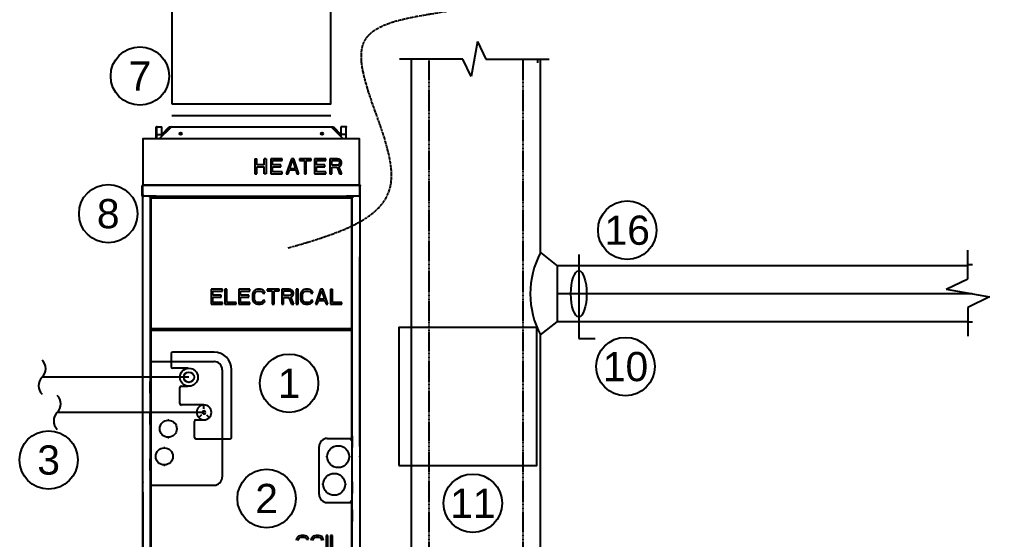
# Model space of a CAD drawing. Header units: millimetres. Extents: x -212361 to 39086, y -42 to 136893.
# Drawn here: x -153539 to -149255, y 84628 to 86925 of the extents above; entities that cross this region are included whole.
import ezdxf
from ezdxf.enums import TextEntityAlignment as Align

# ---------------------------------------------------------------- set-up
doc = ezdxf.new("R2010")
doc.units = ezdxf.units.MM
doc.header["$LTSCALE"] = 25
doc.linetypes.add('schedules_symbols_notes$0$CENTER2', pattern=[1.125, 0.75, -0.125, 0.125, -0.125])
doc.linetypes.add('schedules_symbols_notes$0$HIDDEN2', pattern=[0.1875, 0.125, -0.0625])
for name, color, linetype in [('schedules_symbols_notes$0$M-ANNO', 11, 'Continuous'), ('schedules_symbols_notes$0$M-CONTROL CYAN', 4, 'Continuous'), ('schedules_symbols_notes$0$M-CONTROLWIRING', 140, 'schedules_symbols_notes$0$CENTER2'), ('schedules_symbols_notes$0$M-DETAIL CLR11', 11, 'Continuous'), ('schedules_symbols_notes$0$M-DETAIL CLR12', 12, 'Continuous'), ('schedules_symbols_notes$0$M-EQUIPMENT', 3, 'Continuous'), ('schedules_symbols_notes$0$M-HVAC-RETN-DUCT', 1, 'Continuous'), ('schedules_symbols_notes$0$M-HVAC-SUPP-DUCT', 4, 'Continuous'), ('schedules_symbols_notes$0$M-PIPE-REFR', 3, 'Continuous')]:
    doc.layers.add(name, color=color, linetype=linetype)
doc.styles.add('schedules_symbols_notes$0$RDZENG_0.25', font='micross.ttf', dxfattribs={"height": 4})

# ---------------------------------------------------------------- blocks, each defined once
blk = doc.blocks.new('*U326')
at = {"layer": 'Defpoints'}
blk.add_lwpolyline([(-12, -12), (12, -12), (12, 12), (-12, 12)], close=True, dxfattribs=at)
blk = doc.blocks.new('*U323')
at = {"layer": 'Defpoints', "color": 0, "linetype": 'ByBlock', "lineweight": -2, "transparency": 16777216}
blk.add_blockref('*U326', (297.6, 883.19), dxfattribs=at)
blk = doc.blocks.new('*U176')
blk.add_line((-6.905, 2), (6.905, 2))
at = {"color": 11}
blk.add_line((-6.905, 1), (6.905, 1), dxfattribs=at)
blk = doc.blocks.new('schedules_symbols_notes$0$A$C329E3B9B')
at = {"color": 12, "linetype": 'Continuous'}
for p, q in [((-16.51, 119.49), (-16.51, 121.57)), ((-16.51, 121.57), (-15.56, 121.57)), ((-16.51, 121.57), (-15.56, 121.57)), ((-16.51, 119.49), (-16.51, 121.57)), ((-16.44, 119.49), (-16.44, 121.57)), ((-16, 119.49), (-14, 121.49)), ((-15.56, 120.27), (-14.27, 121.57)), ((-15.56, 119.92), (-15.56, 121.57)), ((-15.56, 120.27), (-15.56, 121.57)), ((-15.56, 120.27), (-14.27, 121.57)), ((-14.27, 121.57), (-13.9, 121.57)), ((-14.27, 121.57), (-13.9, 121.57)), ((-13.9, 121.57), (-13.93, 121.54)), ((-13.9, 121.57), (-13.93, 121.54)), ((-13.81, 121.57), (13.81, 121.57)), ((-13.81, 121.57), (13.81, 121.57)), ((13.9, 121.57), (14.27, 121.57)), ((13.93, 121.54), (13.9, 121.57)), ((13.93, 121.54), (13.9, 121.57)), ((13.9, 121.57), (14.27, 121.57)), ((14, 121.49), (16, 119.49)), ((14.27, 121.57), (15.56, 120.27)), ((14.27, 121.57), (15.56, 120.27)), ((15.56, 121.57), (15.56, 119.92)), ((16.51, 121.57), (15.56, 121.57)), ((16.51, 121.57), (15.56, 121.57)), ((15.56, 121.57), (15.56, 120.27)), ((16.44, 121.57), (16.44, 119.49)), ((16.51, 119.49), (16.51, 121.57)), ((16.51, 119.49), (16.51, 121.57)), ((-16.44, 120.26), (-15.56, 120.26)), ((16.44, 120.26), (15.56, 120.26)), ((-16.61, 119.49), (-16.61, 119.47)), ((16.61, 119.49), (-16.61, 119.49)), ((-16.51, 119.49), (-16.61, 119.49)), ((-16.61, 119.49), (-16.61, 119.47)), ((16.61, 119.49), (16.51, 119.49)), ((16.61, 119.47), (16.61, 119.49)), ((16.61, 119.47), (16.61, 119.49)), ((0.62, 116.05), (0.62, 113.43)), ((0.62, 116.05), (0.95, 116.05)), ((0.95, 114.99), (0.95, 116.05)), ((2.26, 114.99), (0.95, 114.99)), ((2.26, 114.99), (2.26, 116.05)), ((2.59, 116.05), (2.26, 116.05)), ((2.59, 116.05), (2.59, 113.43)), ((3.39, 116.05), (3.39, 113.43)), ((5.36, 116.05), (3.39, 116.05)), ((3.72, 114.99), (3.72, 115.72)), ((3.72, 115.72), (5.36, 115.72)), ((5.14, 114.99), (3.72, 114.99)), ((5.14, 114.66), (5.14, 114.99)), ((5.36, 115.72), (5.36, 116.05)), ((6.97, 116.05), (6.09, 113.43)), ((6.7, 114.32), (7.19, 115.83)), ((7.41, 116.05), (6.97, 116.05)), ((7.19, 115.83), (7.68, 114.32)), ((8.28, 113.43), (7.41, 116.05)), ((8.36, 116.05), (8.36, 115.77)), ((10.44, 116.05), (8.36, 116.05)), ((8.36, 115.77), (9.24, 115.77)), ((9.24, 115.77), (9.24, 113.43)), ((9.56, 113.43), (9.56, 115.77)), ((9.56, 115.77), (10.44, 115.77)), ((10.44, 115.77), (10.44, 116.05)), ((11.02, 116.05), (11.02, 113.43)), ((12.98, 116.05), (11.02, 116.05)), ((11.35, 114.99), (11.35, 115.72)), ((11.35, 115.72), (12.98, 115.72)), ((12.77, 114.99), (11.35, 114.99)), ((12.77, 114.66), (12.77, 114.99)), ((12.98, 115.72), (12.98, 116.05)), ((13.66, 116.05), (13.66, 113.43)), ((14.97, 116.05), (13.66, 116.05)), ((13.99, 114.94), (13.99, 115.77)), ((13.99, 115.77), (15.03, 115.77)), ((15.03, 114.94), (13.99, 114.94)), ((15.25, 116), (14.97, 116.05)), ((15.03, 115.77), (15.19, 115.72)), ((15.19, 114.99), (15.03, 114.94)), ((15.19, 115.72), (15.3, 115.61)), ((15.3, 115.1), (15.19, 114.99)), ((15.46, 115.83), (15.25, 116)), ((15.25, 114.71), (15.46, 114.82)), ((15.74, 113.43), (15.25, 114.71)), ((15.3, 115.61), (15.35, 115.44)), ((15.35, 115.27), (15.3, 115.1)), ((15.35, 115.44), (15.35, 115.27)), ((15.63, 115.61), (15.46, 115.83)), ((15.46, 114.82), (15.63, 115.05)), ((15.68, 115.44), (15.63, 115.61)), ((15.63, 115.05), (15.68, 115.21)), ((15.68, 115.21), (15.68, 115.44)), ((0.62, 113.43), (0.95, 113.43)), ((0.95, 113.43), (0.95, 114.66)), ((0.95, 114.66), (2.26, 114.66)), ((2.26, 113.43), (2.26, 114.66)), ((2.59, 113.43), (2.26, 113.43)), ((3.39, 113.43), (5.36, 113.43)), ((3.72, 113.76), (3.72, 114.66)), ((3.72, 114.66), (5.14, 114.66)), ((5.36, 113.76), (3.72, 113.76)), ((5.36, 113.43), (5.36, 113.76)), ((6.09, 113.43), (6.42, 113.43)), ((6.42, 113.43), (6.64, 114.1)), ((6.64, 114.1), (7.73, 114.1)), ((7.68, 114.32), (6.7, 114.32)), ((7.73, 114.1), (7.95, 113.43)), ((7.95, 113.43), (8.28, 113.43)), ((9.24, 113.43), (9.56, 113.43)), ((11.02, 113.43), (12.98, 113.43)), ((11.35, 113.76), (11.35, 114.66)), ((11.35, 114.66), (12.77, 114.66)), ((12.98, 113.76), (11.35, 113.76)), ((12.98, 113.43), (12.98, 113.76)), ((13.66, 113.43), (13.99, 113.43)), ((13.99, 113.43), (13.99, 114.6)), ((13.99, 114.6), (14.92, 114.6)), ((14.92, 114.6), (15.35, 113.43)), ((15.35, 113.43), (15.74, 113.43)), ((-18.95, 111.38), (-18.88, 111.38)), ((-18.88, 111.39), (-18.88, 111.38)), ((-18.88, 109.81), (-18.88, 111.38)), ((-16.61, 111.47), (-18.87, 111.47)), ((18.88, 111.39), (18.88, 111.38)), ((18.88, 109.81), (18.88, 111.38)), ((18.95, 111.38), (18.88, 111.38)), ((-18.88, 109.81), (-18.88, 109.6)), ((18.88, 109.6), (18.88, 109.81)), ((-18.88, 0.09), (-18.88, 109.6)), ((-16.54, 109.55), (-18.62, 109.55)), ((-17.57, 109.37), (-17.66, 109.37)), ((-17.57, 109.37), (-17.57, 5.34)), ((-17.49, 109.3), (-17.49, 86.45)), ((-17.49, 109.3), (-17.4, 109.3)), ((-17.42, 109.37), (-17.42, 109.55)), ((-17.42, 109.37), (-17.42, 109.28)), ((17.42, 109.37), (-17.42, 109.37)), ((-17.4, 86.47), (-17.4, 109.28)), ((-17.4, 109.28), (17.4, 109.28)), ((-16.54, 109.46), (-16.54, 109.55)), ((16.54, 109.46), (-16.54, 109.46)), ((16.54, 109.46), (16.54, 109.55)), ((18.62, 109.55), (16.54, 109.55)), ((17.49, 109.3), (17.4, 109.3)), ((17.4, 109.28), (17.4, 86.47)), ((17.42, 109.55), (17.42, 109.37)), ((17.42, 109.28), (17.42, 109.37)), ((17.49, 86.45), (17.49, 109.3)), ((17.57, 5.34), (17.57, 109.37)), ((17.57, 109.37), (17.66, 109.37)), ((18.88, 109.6), (18.88, 0.09)), ((-17.49, 105.18), (-17.57, 105.18)), ((-17.49, 104.69), (-17.56, 104.69)), ((17.57, 105.18), (17.49, 105.18)), ((17.56, 104.69), (17.49, 104.69)), ((18.88, 66.01), (18.88, 99.01)), ((-6.99, 93.37), (-6.99, 90.75)), ((-5.03, 93.37), (-6.99, 93.37)), ((-6.67, 92.31), (-6.67, 93.04)), ((-6.67, 93.04), (-5.03, 93.04)), ((-5.03, 93.04), (-5.03, 93.37)), ((-4.59, 93.37), (-4.59, 90.75)), ((-4.26, 93.37), (-4.59, 93.37)), ((-4.26, 91.08), (-4.26, 93.37)), ((-2.19, 93.37), (-2.19, 90.75)), ((-0.22, 93.37), (-2.19, 93.37)), ((-1.86, 92.31), (-1.86, 93.04)), ((-1.86, 93.04), (-0.22, 93.04)), ((-0.22, 93.04), (-0.22, 93.37)), ((0.38, 92.98), (0.27, 92.76)), ((0.6, 93.21), (0.38, 92.98)), ((0.82, 93.32), (0.6, 93.21)), ((0.6, 92.7), (0.71, 92.87)), ((0.71, 92.87), (0.87, 92.98)), ((1.09, 93.37), (0.82, 93.32)), ((0.87, 92.98), (1.09, 93.04)), ((1.58, 93.37), (1.09, 93.37)), ((1.09, 93.04), (1.58, 93.04)), ((1.86, 93.32), (1.58, 93.37)), ((1.58, 93.04), (1.8, 92.98)), ((1.8, 92.98), (1.97, 92.87)), ((2.08, 93.21), (1.86, 93.32)), ((1.97, 92.87), (2.02, 92.7)), ((2.29, 92.98), (2.08, 93.21)), ((2.35, 92.7), (2.29, 92.98)), ((2.79, 93.37), (2.79, 93.09)), ((4.86, 93.37), (2.79, 93.37)), ((2.79, 93.09), (3.66, 93.09)), ((3.66, 93.09), (3.66, 90.75)), ((3.99, 90.75), (3.99, 93.09)), ((3.99, 93.09), (4.86, 93.09)), ((4.86, 93.09), (4.86, 93.37)), ((5.3, 93.37), (5.3, 90.75)), ((6.61, 93.37), (5.3, 93.37)), ((5.63, 92.26), (5.63, 93.09)), ((5.63, 93.09), (6.67, 93.09)), ((6.88, 93.32), (6.61, 93.37)), ((6.67, 93.09), (6.83, 93.04)), ((6.83, 93.04), (6.94, 92.93)), ((7.1, 93.15), (6.88, 93.32)), ((6.94, 92.93), (6.99, 92.76)), ((7.27, 92.93), (7.1, 93.15)), ((7.32, 92.76), (7.27, 92.93)), ((7.81, 93.37), (7.81, 90.75)), ((8.14, 93.37), (7.81, 93.37)), ((8.14, 90.75), (8.14, 93.37)), ((8.74, 92.98), (8.63, 92.76)), ((8.96, 93.21), (8.74, 92.98)), ((9.18, 93.32), (8.96, 93.21)), ((8.96, 92.7), (9.07, 92.87)), ((9.07, 92.87), (9.23, 92.98)), ((9.45, 93.37), (9.18, 93.32)), ((9.23, 92.98), (9.45, 93.04)), ((9.94, 93.37), (9.45, 93.37)), ((9.45, 93.04), (9.94, 93.04)), ((10.22, 93.32), (9.94, 93.37)), ((9.94, 93.04), (10.16, 92.98)), ((10.16, 92.98), (10.33, 92.87)), ((10.44, 93.21), (10.22, 93.32)), ((10.33, 92.87), (10.38, 92.7)), ((10.66, 92.98), (10.44, 93.21)), ((10.71, 92.7), (10.66, 92.98)), ((12.02, 93.37), (11.15, 90.75)), ((11.75, 91.64), (12.24, 93.15)), ((12.46, 93.37), (12.02, 93.37)), ((12.24, 93.15), (12.73, 91.64)), ((13.33, 90.75), (12.46, 93.37)), ((13.77, 93.37), (13.77, 90.75)), ((13.77, 93.37), (14.1, 93.37)), ((14.1, 91.08), (14.1, 93.37)), ((-5.25, 92.31), (-6.67, 92.31)), ((-6.67, 91.08), (-6.67, 91.98)), ((-6.67, 91.98), (-5.25, 91.98)), ((-5.25, 91.98), (-5.25, 92.31)), ((-0.44, 92.31), (-1.86, 92.31)), ((-1.86, 91.08), (-1.86, 91.98)), ((-1.86, 91.98), (-0.44, 91.98)), ((-0.44, 91.98), (-0.44, 92.31)), ((0.27, 92.76), (0.22, 92.48)), ((0.22, 92.48), (0.22, 91.64)), ((0.22, 91.64), (0.27, 91.36)), ((0.27, 91.36), (0.38, 91.14)), ((0.38, 91.14), (0.6, 90.92)), ((0.55, 92.48), (0.6, 92.7)), ((0.55, 91.64), (0.55, 92.48)), ((0.6, 91.42), (0.55, 91.64)), ((0.71, 91.25), (0.6, 91.42)), ((0.87, 91.14), (0.71, 91.25)), ((1.09, 91.08), (0.87, 91.14)), ((1.8, 91.14), (1.58, 91.08)), ((1.97, 91.25), (1.8, 91.14)), ((2.02, 91.42), (1.97, 91.25)), ((2.02, 92.7), (2.35, 92.7)), ((2.35, 91.42), (2.02, 91.42)), ((2.08, 90.92), (2.29, 91.14)), ((2.29, 91.14), (2.35, 91.42)), ((6.67, 92.26), (5.63, 92.26)), ((5.63, 90.75), (5.63, 91.92)), ((5.63, 91.92), (6.56, 91.92)), ((6.56, 91.92), (6.99, 90.75)), ((6.83, 92.31), (6.67, 92.26)), ((6.94, 92.42), (6.83, 92.31)), ((6.88, 92.03), (7.1, 92.15)), ((7.38, 90.75), (6.88, 92.03)), ((6.99, 92.59), (6.94, 92.42)), ((6.99, 92.76), (6.99, 92.59)), ((7.1, 92.15), (7.27, 92.37)), ((7.27, 92.37), (7.32, 92.54)), ((7.32, 92.54), (7.32, 92.76)), ((8.63, 92.76), (8.58, 92.48)), ((8.58, 92.48), (8.58, 91.64)), ((8.58, 91.64), (8.63, 91.36)), ((8.63, 91.36), (8.74, 91.14)), ((8.74, 91.14), (8.96, 90.92)), ((8.91, 92.48), (8.96, 92.7)), ((8.91, 91.64), (8.91, 92.48)), ((8.96, 91.42), (8.91, 91.64)), ((9.07, 91.25), (8.96, 91.42)), ((9.23, 91.14), (9.07, 91.25)), ((9.45, 91.08), (9.23, 91.14)), ((10.16, 91.14), (9.94, 91.08)), ((10.33, 91.25), (10.16, 91.14)), ((10.38, 91.42), (10.33, 91.25)), ((10.38, 92.7), (10.71, 92.7)), ((10.71, 91.42), (10.38, 91.42)), ((10.44, 90.92), (10.66, 91.14)), ((10.66, 91.14), (10.71, 91.42)), ((11.47, 90.75), (11.69, 91.42)), ((11.69, 91.42), (12.79, 91.42)), ((12.73, 91.64), (11.75, 91.64)), ((12.79, 91.42), (13, 90.75)), ((-6.99, 90.75), (-5.03, 90.75)), ((-5.03, 91.08), (-6.67, 91.08)), ((-5.03, 90.75), (-5.03, 91.08)), ((-4.59, 90.75), (-2.62, 90.75)), ((-2.62, 91.08), (-4.26, 91.08)), ((-2.62, 90.75), (-2.62, 91.08)), ((-2.19, 90.75), (-0.22, 90.75)), ((-0.22, 91.08), (-1.86, 91.08)), ((-0.22, 90.75), (-0.22, 91.08)), ((0.6, 90.92), (0.82, 90.81)), ((0.82, 90.81), (1.09, 90.75)), ((1.58, 91.08), (1.09, 91.08)), ((1.09, 90.75), (1.58, 90.75)), ((1.58, 90.75), (1.86, 90.81)), ((1.86, 90.81), (2.08, 90.92)), ((3.66, 90.75), (3.99, 90.75)), ((5.3, 90.75), (5.63, 90.75)), ((6.99, 90.75), (7.38, 90.75)), ((7.81, 90.75), (8.14, 90.75)), ((8.96, 90.92), (9.18, 90.81)), ((9.18, 90.81), (9.45, 90.75)), ((9.94, 91.08), (9.45, 91.08)), ((9.45, 90.75), (9.94, 90.75)), ((9.94, 90.75), (10.22, 90.81)), ((10.22, 90.81), (10.44, 90.92)), ((11.15, 90.75), (11.47, 90.75)), ((13, 90.75), (13.33, 90.75)), ((13.77, 90.75), (15.74, 90.75)), ((15.74, 91.08), (14.1, 91.08)), ((15.74, 90.75), (15.74, 91.08)), ((-17.49, 86.45), (-17.4, 86.45)), ((-17.49, 86.13), (-17.49, 80.8)), ((-17.49, 86.13), (-17.42, 86.13)), ((-17.42, 86.38), (-17.42, 86.47)), ((-17.42, 86.38), (17.42, 86.38)), ((-17.42, 86.2), (-17.42, 86.13)), ((17.42, 86.2), (-17.42, 86.2)), ((17.4, 86.47), (-17.4, 86.47)), ((-16.98, 86.2), (-16.98, 86.38)), ((16.98, 86.2), (16.98, 86.38)), ((17.4, 86.45), (17.49, 86.45)), ((17.42, 86.38), (17.42, 86.47)), ((17.42, 86.2), (17.42, 86.13)), ((17.49, 86.13), (17.42, 86.13)), ((17.49, 67.42), (17.49, 86.13)), ((-13.9, 82.18), (-13.9, 79.89)), ((-6.47, 82.44), (-13.64, 82.44)), ((-17.49, 80.8), (-6.47, 80.8)), ((-17.42, 59.3), (-17.42, 80.8)), ((-11.05, 79.62), (-13.64, 79.62)), ((-11.46, 79.51), (-11.51, 79.62)), ((-11.2, 79.59), (-11.22, 79.62)), ((-5.05, 79.38), (-5.05, 60.72)), ((-3.41, 67.58), (-3.41, 79.38)), ((-17.56, 75.29), (-17.56, 77.3)), ((-17.56, 77.3), (-17.42, 77.3)), ((-12.41, 73.5), (-12.41, 76.26)), ((-12.15, 76.52), (-11.05, 76.52)), ((-17.56, 75.29), (-17.42, 75.29)), ((-8.22, 73.24), (-12.15, 73.24)), ((-8.73, 73.14), (-8.77, 73.24)), ((-8.47, 73.21), (-8.49, 73.24)), ((-8.22, 72.56), (-8.22, 73.24)), ((-17.56, 69.87), (-17.56, 71.88)), ((-17.56, 71.88), (-17.42, 71.88)), ((-8.64, 71.53), (-9.13, 71.04)), ((-7.79, 71.53), (-7.31, 71.04)), ((-17.56, 69.87), (-17.42, 69.87)), ((-14.5, 70.6), (-14.5, 70.67)), ((-14.5, 70.67), (-14.35, 70.67)), ((-14.35, 70.67), (-14.35, 70.6)), ((-9.88, 67.58), (-9.88, 70.4)), ((-9.62, 70.66), (-8.48, 70.66)), ((-14.5, 67.56), (-14.5, 67.63)), ((-14.35, 67.56), (-14.5, 67.56)), ((-14.35, 67.63), (-14.35, 67.56)), ((17.56, 67.86), (17.49, 67.86)), ((17.56, 67.86), (17.56, 65.85)), ((-15.2, 65.79), (-15.2, 65.86)), ((-15.2, 65.86), (-15.05, 65.86)), ((-15.05, 65.86), (-15.05, 65.79)), ((-3.67, 67.32), (-9.65, 67.32)), ((11.8, 57.7), (11.8, 66.01)), ((13.22, 67.42), (17.49, 67.42)), ((17.31, 67.42), (17.31, 67.25)), ((17.49, 67.16), (17.4, 67.16)), ((17.42, 67.16), (17.42, 67.42)), ((17.49, 67.16), (17.49, 56.55)), ((17.56, 65.85), (17.49, 65.85)), ((13.16, 64.34), (13.23, 64.34)), ((13.16, 64.18), (13.16, 64.34)), ((13.23, 64.18), (13.16, 64.18)), ((17.02, 64.34), (17.09, 64.34)), ((17.09, 64.18), (17.02, 64.18)), ((17.09, 64.34), (17.09, 64.18)), ((-17.56, 61.88), (-17.56, 63.89)), ((-17.56, 63.89), (-17.42, 63.89)), ((-15.2, 62.75), (-15.2, 62.82)), ((-15.05, 62.75), (-15.2, 62.75)), ((-15.05, 62.82), (-15.05, 62.75)), ((-17.56, 61.88), (-17.42, 61.88)), ((-17.49, 59.3), (-17.49, 43.65)), ((-17.49, 59.3), (-6.47, 59.3)), ((12.46, 59.53), (12.53, 59.53)), ((12.46, 59.37), (12.46, 59.53)), ((12.53, 59.37), (12.46, 59.37)), ((16.33, 59.53), (16.4, 59.53)), ((16.4, 59.37), (16.33, 59.37)), ((16.4, 59.53), (16.4, 59.37)), ((17.56, 59.87), (17.49, 59.87)), ((17.56, 59.87), (17.56, 57.86)), ((-18.88, 58.09), (-18.88, 34.05)), ((17.56, 57.86), (17.49, 57.86)), ((13.22, 56.29), (17.49, 56.29)), ((17.31, 56.29), (17.31, 56.46)), ((17.49, 56.55), (17.4, 56.55)), ((17.42, 56.29), (17.42, 56.55)), ((17.49, 43.65), (17.49, 56.29)), ((17.56, 55.02), (17.49, 55.02)), ((17.56, 55.02), (17.56, 53.01)), ((17.56, 53.01), (17.49, 53.01)), ((7.87, 49.96), (7.81, 49.68)), ((7.98, 50.19), (7.87, 49.96)), ((8.2, 50.41), (7.98, 50.19)), ((8.14, 49.68), (8.2, 49.91)), ((8.42, 50.52), (8.2, 50.41)), ((8.2, 49.91), (8.31, 50.07)), ((8.31, 50.07), (8.47, 50.19)), ((8.69, 50.58), (8.42, 50.52)), ((8.47, 50.19), (8.69, 50.24)), ((9.18, 50.58), (8.69, 50.58)), ((8.69, 50.24), (9.18, 50.24)), ((9.45, 50.52), (9.18, 50.58)), ((9.18, 50.24), (9.4, 50.19)), ((9.4, 50.19), (9.56, 50.07)), ((9.67, 50.41), (9.45, 50.52)), ((9.56, 50.07), (9.62, 49.91)), ((9.62, 49.91), (9.95, 49.91)), ((9.89, 50.19), (9.67, 50.41)), ((9.95, 49.91), (9.89, 50.19)), ((10.44, 49.96), (10.38, 49.68)), ((10.55, 50.19), (10.44, 49.96)), ((10.76, 50.41), (10.55, 50.19)), ((10.71, 49.68), (10.76, 49.91)), ((10.98, 50.52), (10.76, 50.41)), ((10.76, 49.91), (10.87, 50.07)), ((10.87, 50.07), (11.04, 50.19)), ((11.26, 50.58), (10.98, 50.52)), ((11.04, 50.19), (11.26, 50.24)), ((11.69, 50.58), (11.26, 50.58)), ((11.26, 50.24), (11.69, 50.24)), ((11.97, 50.52), (11.69, 50.58)), ((11.69, 50.24), (11.91, 50.19)), ((11.91, 50.19), (12.08, 50.07)), ((12.19, 50.41), (11.97, 50.52)), ((12.08, 50.07), (12.19, 49.91)), ((12.4, 50.19), (12.19, 50.41)), ((12.19, 49.91), (12.24, 49.68)), ((12.51, 49.96), (12.4, 50.19)), ((12.57, 49.68), (12.51, 49.96)), ((13.33, 50.58), (13.01, 50.58)), ((13.01, 50.58), (13.01, 47.95)), ((13.33, 47.95), (13.33, 50.58)), ((14.1, 50.58), (13.77, 50.58)), ((13.77, 50.58), (13.77, 47.95)), ((14.1, 48.29), (14.1, 50.58))]:
    blk.add_line(p, q, dxfattribs=at)
at = {"linetype": 'Continuous'}
for p, q in [((-18.95, 109.55), (-18.95, 111.38)), ((-18.95, 109.55), (-18.95, 111.38)), ((18.87, 111.47), (-18.87, 111.47)), ((18.87, 111.47), (16.61, 111.47)), ((18.95, 109.55), (18.95, 111.38)), ((18.95, 109.55), (18.95, 111.38)), ((-18.88, 109.55), (-18.95, 109.55)), ((-18.88, 109.55), (-18.95, 109.55)), ((-18.88, 0.09), (-18.88, 109.55)), ((18.88, 109.55), (18.95, 109.55)), ((18.88, 109.55), (18.95, 109.55)), ((18.88, 109.55), (18.88, 0.09))]:
    blk.add_line(p, q, dxfattribs=at)
blk.add_lwpolyline([(-18.87, 111.47), (18.84, 111.47), (18.84, 119.49), (-18.87, 119.49)], close=True, dxfattribs=at)
at = {"color": 12, "linetype": 'Continuous'}
for centre, radius in [((-12.26, 120.41), 0.201), ((12.31, 120.41), 0.201), ((-10.84, 78.07), 1.57), ((-10.84, 78.07), 0.901), ((-14.43, 69.11), 1.49), ((-15.12, 64.3), 1.49), ((15.12, 64.26), 1.9), ((14.43, 59.45), 1.9)]:
    blk.add_circle(centre, radius, dxfattribs=at)
for centre, radius, start, end in [((-13.81, 121.31), 0.262, 90, 135), ((-13.81, 121.31), 0.262, 90, 117.3374), ((13.81, 121.31), 0.262, 45, 90), ((13.81, 121.31), 0.262, 62.6626, 90), ((-18.62, 109.81), 0.262, 180, 270), ((18.62, 109.81), 0.262, 270, 0), ((-17.66, 109.46), 0.0874, 90, 270), ((-16.57, 115.81), 6.58, 262.6117, 262.7704), ((-23.93, 108.46), 6.58, 7.2296, 7.3883), ((23.93, 108.46), 6.58, 172.6117, 172.7704), ((16.57, 115.81), 6.58, 277.2296, 277.3883), ((17.66, 109.46), 0.0874, 270, 90), ((-16.57, 79.94), 6.58, 97.2296, 97.3883), ((-16.57, 92.64), 6.58, 262.6117, 262.7704), ((-23.93, 87.29), 6.58, 352.6117, 352.7704), ((-23.93, 85.29), 6.58, 7.2296, 7.3883), ((16.57, 79.94), 6.58, 82.6117, 82.7704), ((23.93, 87.29), 6.58, 187.2296, 187.3883), ((23.93, 85.29), 6.58, 172.6117, 172.7704), ((16.57, 92.64), 6.58, 277.2296, 277.3883), ((-13.64, 82.18), 0.262, 90, 180), ((-6.47, 79.38), 3.06, 0, 90), ((-13.64, 79.89), 0.262, 180, 270), ((-11.79, 79.62), 0.262, 309.4834, 1.1492), ((-6.47, 79.38), 1.42, 0, 90), ((-12.15, 76.26), 0.262, 90, 180), ((-12.15, 73.5), 0.262, 180, 270), ((-8.22, 71.95), 1.29, 258.5034, 258.2074), ((-9.06, 73.26), 0.262, 302.9291, 357.1285), ((-8.22, 71.95), 0.271, 345.4977, 343.7621), ((-8.22, 71.95), 0.262, 0, 180), ((-9.62, 70.4), 0.262, 90, 180), ((-9.62, 67.58), 0.262, 180, 270), ((-3.67, 67.58), 0.262, 270, 0), ((13.22, 66.01), 1.42, 90, 180), ((17.4, 67.25), 0.0874, 180, 270), ((-6.47, 60.72), 1.42, 270, 0), ((13.22, 57.7), 1.42, 180, 270), ((17.4, 56.46), 0.0874, 90, 180)]:
    blk.add_arc(centre, radius, start, end, dxfattribs=at)
at = {"linetype": 'Continuous'}
for centre, start, end in [((-18.87, 111.38), 90, 180), ((-18.87, 111.38), 90, 180), ((18.87, 111.38), 0, 90), ((18.87, 111.38), 0, 90)]:
    blk.add_arc(centre, 0.0874, start, end, dxfattribs=at)
at = {"layer": 'schedules_symbols_notes$0$M-DETAIL CLR12', "linetype": 'Continuous'}
for points in [[(-18.87, 111.47), (-18.87, 111.46), (-18.87, 111.46), (-18.87, 111.45), (-18.88, 111.44), (-18.88, 111.43), (-18.88, 111.43), (-18.88, 111.42), (-18.88, 111.41), (-18.88, 111.4), (-18.88, 111.39)], [(18.87, 111.47), (18.87, 111.46), (18.87, 111.46), (18.87, 111.45), (18.88, 111.44), (18.88, 111.43), (18.88, 111.43), (18.88, 111.42), (18.88, 111.41), (18.88, 111.4), (18.88, 111.39)], [(-17.44, 109.29), (-17.45, 109.29), (-17.45, 109.29), (-17.46, 109.29), (-17.46, 109.29), (-17.46, 109.29), (-17.47, 109.3), (-17.47, 109.3), (-17.48, 109.3), (-17.48, 109.3), (-17.49, 109.3)], [(-17.42, 109.29), (-17.42, 109.29), (-17.42, 109.29), (-17.43, 109.29), (-17.43, 109.29), (-17.43, 109.29), (-17.44, 109.29), (-17.44, 109.29)], [(-17.4, 109.33), (-17.4, 109.33), (-17.41, 109.34), (-17.41, 109.34), (-17.41, 109.35), (-17.41, 109.35), (-17.41, 109.36), (-17.41, 109.36), (-17.41, 109.36), (-17.41, 109.37), (-17.42, 109.37)], [(-17.4, 109.3), (-17.4, 109.31), (-17.4, 109.31), (-17.4, 109.31), (-17.4, 109.32), (-17.4, 109.32), (-17.4, 109.32), (-17.4, 109.33)], [(17.4, 109.33), (17.4, 109.33), (17.41, 109.34), (17.41, 109.34), (17.41, 109.35), (17.41, 109.35), (17.41, 109.36), (17.41, 109.36), (17.41, 109.36), (17.41, 109.37), (17.42, 109.37)], [(17.4, 109.3), (17.4, 109.31), (17.4, 109.31), (17.4, 109.31), (17.4, 109.32), (17.4, 109.32), (17.4, 109.32), (17.4, 109.33)], [(17.42, 109.29), (17.42, 109.29), (17.42, 109.29), (17.43, 109.29), (17.43, 109.29), (17.43, 109.29), (17.44, 109.29), (17.44, 109.29)], [(17.44, 109.29), (17.45, 109.29), (17.45, 109.29), (17.46, 109.29), (17.46, 109.29), (17.46, 109.29), (17.47, 109.3), (17.47, 109.3), (17.48, 109.3), (17.48, 109.3), (17.49, 109.3)], [(-17.44, 86.46), (-17.45, 86.46), (-17.45, 86.46), (-17.46, 86.46), (-17.46, 86.46), (-17.46, 86.46), (-17.47, 86.46), (-17.47, 86.45), (-17.48, 86.45), (-17.48, 86.45), (-17.49, 86.45)], [(-17.47, 86.13), (-17.48, 86.13), (-17.48, 86.13), (-17.48, 86.13), (-17.48, 86.13), (-17.48, 86.13), (-17.48, 86.13), (-17.48, 86.13), (-17.49, 86.13)], [(-17.42, 86.12), (-17.42, 86.12), (-17.43, 86.12), (-17.44, 86.12), (-17.45, 86.12), (-17.45, 86.12), (-17.46, 86.12), (-17.47, 86.13), (-17.47, 86.13)], [(-17.42, 86.46), (-17.42, 86.46), (-17.42, 86.46), (-17.43, 86.46), (-17.43, 86.46), (-17.43, 86.46), (-17.44, 86.46), (-17.44, 86.46)], [(-17.4, 86.42), (-17.4, 86.42), (-17.41, 86.41), (-17.41, 86.41), (-17.41, 86.4), (-17.41, 86.4), (-17.41, 86.39), (-17.41, 86.39), (-17.41, 86.39), (-17.41, 86.38), (-17.42, 86.38)], [(-17.41, 86.19), (-17.41, 86.19), (-17.41, 86.2), (-17.41, 86.2), (-17.41, 86.2), (-17.41, 86.2), (-17.41, 86.2), (-17.41, 86.2), (-17.42, 86.2)], [(-17.4, 86.13), (-17.4, 86.14), (-17.4, 86.15), (-17.4, 86.16), (-17.4, 86.16), (-17.41, 86.17), (-17.41, 86.18), (-17.41, 86.18), (-17.41, 86.19)], [(-17.4, 86.45), (-17.4, 86.44), (-17.4, 86.44), (-17.4, 86.44), (-17.4, 86.43), (-17.4, 86.43), (-17.4, 86.43), (-17.4, 86.42)], [(17.4, 86.45), (17.4, 86.44), (17.4, 86.44), (17.4, 86.44), (17.4, 86.43), (17.4, 86.43), (17.4, 86.43), (17.4, 86.42)], [(17.4, 86.42), (17.4, 86.42), (17.41, 86.41), (17.41, 86.41), (17.41, 86.4), (17.41, 86.4), (17.41, 86.39), (17.41, 86.39), (17.41, 86.39), (17.41, 86.38), (17.42, 86.38)], [(17.4, 86.13), (17.4, 86.14), (17.4, 86.15), (17.4, 86.16), (17.4, 86.16), (17.41, 86.17), (17.41, 86.18), (17.41, 86.18), (17.41, 86.19)], [(17.41, 86.19), (17.41, 86.19), (17.41, 86.2), (17.41, 86.2), (17.41, 86.2), (17.41, 86.2), (17.41, 86.2), (17.41, 86.2), (17.42, 86.2)], [(17.42, 86.46), (17.42, 86.46), (17.42, 86.46), (17.43, 86.46), (17.43, 86.46), (17.43, 86.46), (17.44, 86.46), (17.44, 86.46)], [(17.42, 86.12), (17.42, 86.12), (17.43, 86.12), (17.44, 86.12), (17.45, 86.12), (17.45, 86.12), (17.46, 86.12), (17.47, 86.13), (17.47, 86.13)], [(17.44, 86.46), (17.45, 86.46), (17.45, 86.46), (17.46, 86.46), (17.46, 86.46), (17.46, 86.46), (17.47, 86.46), (17.47, 86.45), (17.48, 86.45), (17.48, 86.45), (17.49, 86.45)], [(17.47, 86.13), (17.48, 86.13), (17.48, 86.13), (17.48, 86.13), (17.48, 86.13), (17.48, 86.13), (17.48, 86.13), (17.48, 86.13), (17.49, 86.13)]]:
    blk.add_lwpolyline(points, dxfattribs=at)
for p in [(-16.44, 121.57), (16.44, 121.57), (16.44, 121.57), (16.51, 121.57), (16.51, 121.57), (18.87, 111.47), (18.87, 111.47), (18.95, 111.38), (18.95, 111.38), (18.88, 64.26), (-18.88, 59.84)]:
    blk.add_point(p, dxfattribs=at)
blk = doc.blocks.new('*U180')
for p, q in [((11.53, 3.03), (10.47, -3.03)), ((11.53, 3.03), (13, 0)), ((9, 0), (-2, 0)), ((10.47, -3.03), (9, 0)), ((13, 0), (24, 0))]:
    blk.add_line(p, q)
at = {"layer": 'Defpoints', "color": 123}
for p, q in [((0, 0), (0, -0.64)), ((22, 0), (22, -0.64))]:
    blk.add_line(p, q, dxfattribs=at)
blk = doc.blocks.new('*U169')
for p, q in [((4.53, 3.03), (3.47, -3.03)), ((4.53, 3.03), (6, 0)), ((2, 0), (-2, 0)), ((3.47, -3.03), (2, 0)), ((6, 0), (10, 0))]:
    blk.add_line(p, q)
at = {"layer": 'Defpoints', "color": 123}
for p, q in [((0, 0), (0, -0.64)), ((8, 0), (8, -0.64))]:
    blk.add_line(p, q, dxfattribs=at)
blk = doc.blocks.new('*U132')
for centre, start, end in [((-0.0309, 0.0309), 315, 45), ((0.0309, -0.0309), 135, 225)]:
    blk.add_arc(centre, 0.0437, start, end)
blk = doc.blocks.new('schedules_symbols_notes$0$KEYED NOTE_0.25')
at = {"layer": 'schedules_symbols_notes$0$M-ANNO'}
blk.add_circle((0, 0), 4, dxfattribs=at)
at = {"layer": 'schedules_symbols_notes$0$M-ANNO', "style": 'schedules_symbols_notes$0$RDZENG_0.25'}
blk.add_attdef('#', text='', height=4, dxfattribs=at).set_placement((0, 0), align=Align.MIDDLE_CENTER)
blk = doc.blocks.new('schedules_symbols_notes')
at = {"layer": 'schedules_symbols_notes$0$M-CONTROLWIRING', "ltscale": 0.0254}
blk.add_spline([(-5998.14, 3382.5), (-5980.35, 3393.15), (-5984.78, 3418.58), (-5962.77, 3425.68), (-5959.86, 3477.88), (-5955.03, 3498.75)], degree=3, dxfattribs=at)
at = {"layer": 'schedules_symbols_notes$0$M-DETAIL CLR11'}
blk.add_lwpolyline([(-5879.2, 3374.53), (-5951.37, 3374.53)], dxfattribs=at)
at = {"layer": 'schedules_symbols_notes$0$M-HVAC-RETN-DUCT'}
for p, q in [((-5976.75, 3415.33), (-5976.75, 3274.45)), ((-5954.25, 3381.69), (-5954.25, 3415.33)), ((-5954.25, 3274.45), (-5954.25, 3367.37))]:
    blk.add_line(p, q, dxfattribs=at)
at = {"layer": 'schedules_symbols_notes$0$M-HVAC-SUPP-DUCT'}
for p, q in [((-5954.25, 3381.69), (-5951.37, 3379.39)), ((-5947.6, 3381.34), (-5947.6, 3366.77)), ((-5951.37, 3379.39), (-5951.37, 3369.68)), ((-5954.25, 3367.37), (-5951.37, 3369.68)), ((-5947.6, 3366.77), (-5944.72, 3366.77))]:
    blk.add_line(p, q, dxfattribs=at)
blk.add_lwpolyline([(-6018.35, 3407.53), (-5990.73, 3407.53), (-5990.73, 3453.65), (-6018.35, 3453.65)], close=True, dxfattribs=at)
at = {"layer": 'schedules_symbols_notes$0$M-HVAC-SUPP-DUCT', "color": 12, "linetype": 'schedules_symbols_notes$0$HIDDEN2', "ltscale": 0.05}
for points in [[(-5957.3, 3415.33), (-5957.3, 3274.45), (-5957.3, 3250), (-5982.99, 3250)], [(-5973.69, 3415.33), (-5973.69, 3274.45), (-5973.69, 3266.39), (-5982.99, 3266.39)]]:
    blk.add_lwpolyline(points, dxfattribs=at)
at = {"layer": 'schedules_symbols_notes$0$M-HVAC-SUPP-DUCT', "linetype": 'Continuous'}
for points in [[(-5879.94, 3379.39), (-5951.37, 3379.39)], [(-5879.94, 3369.68), (-5951.37, 3369.68)]]:
    blk.add_lwpolyline(points, dxfattribs=at)
at = {"layer": 'schedules_symbols_notes$0$M-HVAC-SUPP-DUCT'}
blk.add_arc((-5940.92, 3374.53), 15.12, 151.7473, 208.2527, dxfattribs=at)
blk.add_ellipse((-5947.6, 3374.53), major_axis=(0, 4.01), ratio=0.341288, dxfattribs=at)
at = {"layer": 'schedules_symbols_notes$0$M-PIPE-REFR'}
for p, q in [((-6015.38, 3360.03), (-6040.9, 3360.03)), ((-6012.76, 3353.91), (-6038.27, 3353.91))]:
    blk.add_line(p, q, dxfattribs=at)
at = {"layer": 'Defpoints'}
blk.add_blockref('*U323', (-6264.48, 2473.5), dxfattribs=at)
at = {"layer": 'schedules_symbols_notes$0$M-ANNO', "xscale": 1.27, "yscale": 1.27, "zscale": 1.27}
for p, values in [((-6023.9, 3412.39), {'#': '7'}), ((-6029.41, 3388.46), {'#': '8'}), ((-5939.17, 3385.59), {'#': '16'}), ((-5939.47, 3361.88), {'#': '10'}), ((-5997.96, 3358.98), {'#': '1'}), ((-6039.77, 3345.64), {'#': '3'}), ((-6001.87, 3338.95), {'#': '2'}), ((-5966.01, 3338.12), {'#': '11'})]:
    blk.add_blockref('schedules_symbols_notes$0$KEYED NOTE_0.25', p, dxfattribs=at).add_auto_attribs(values)
at = {"layer": 'schedules_symbols_notes$0$M-CONTROL CYAN', "xscale": 2, "yscale": 2, "zscale": 2}
blk.add_blockref('*U176', (-6004.54, 3403.53), dxfattribs=at)
at = {"layer": 'schedules_symbols_notes$0$M-EQUIPMENT'}
blk.add_blockref('schedules_symbols_notes$0$A$C329E3B9B', (-6004.54, 3281.96), dxfattribs=at)
at = {"layer": 'schedules_symbols_notes$0$M-HVAC-RETN-DUCT'}
blk.add_blockref('*U180', (-5976.75, 3415.33), dxfattribs=at)
at = {"layer": 'schedules_symbols_notes$0$M-HVAC-SUPP-DUCT', "linetype": 'Continuous', "xscale": 1.246242485912276, "yscale": 1.246242485912276, "zscale": 1.246242485912276, "rotation": 90}
blk.add_blockref('*U169', (-5879.94, 3369.68), dxfattribs=at)
at = {"layer": 'schedules_symbols_notes$0$M-PIPE-REFR', "xscale": 48, "yscale": 48, "zscale": 48}
for p in [(-6040.9, 3360.03), (-6038.27, 3353.91)]:
    blk.add_blockref('*U132', p, dxfattribs=at)

msp = doc.modelspace()

# ---------------------------------------------------------------- block references
at = {"xscale": 25.4, "yscale": 25.4, "zscale": 25.4}
msp.add_blockref('schedules_symbols_notes', (0, 0), dxfattribs=at)

doc.saveas('drawing.dxf')
